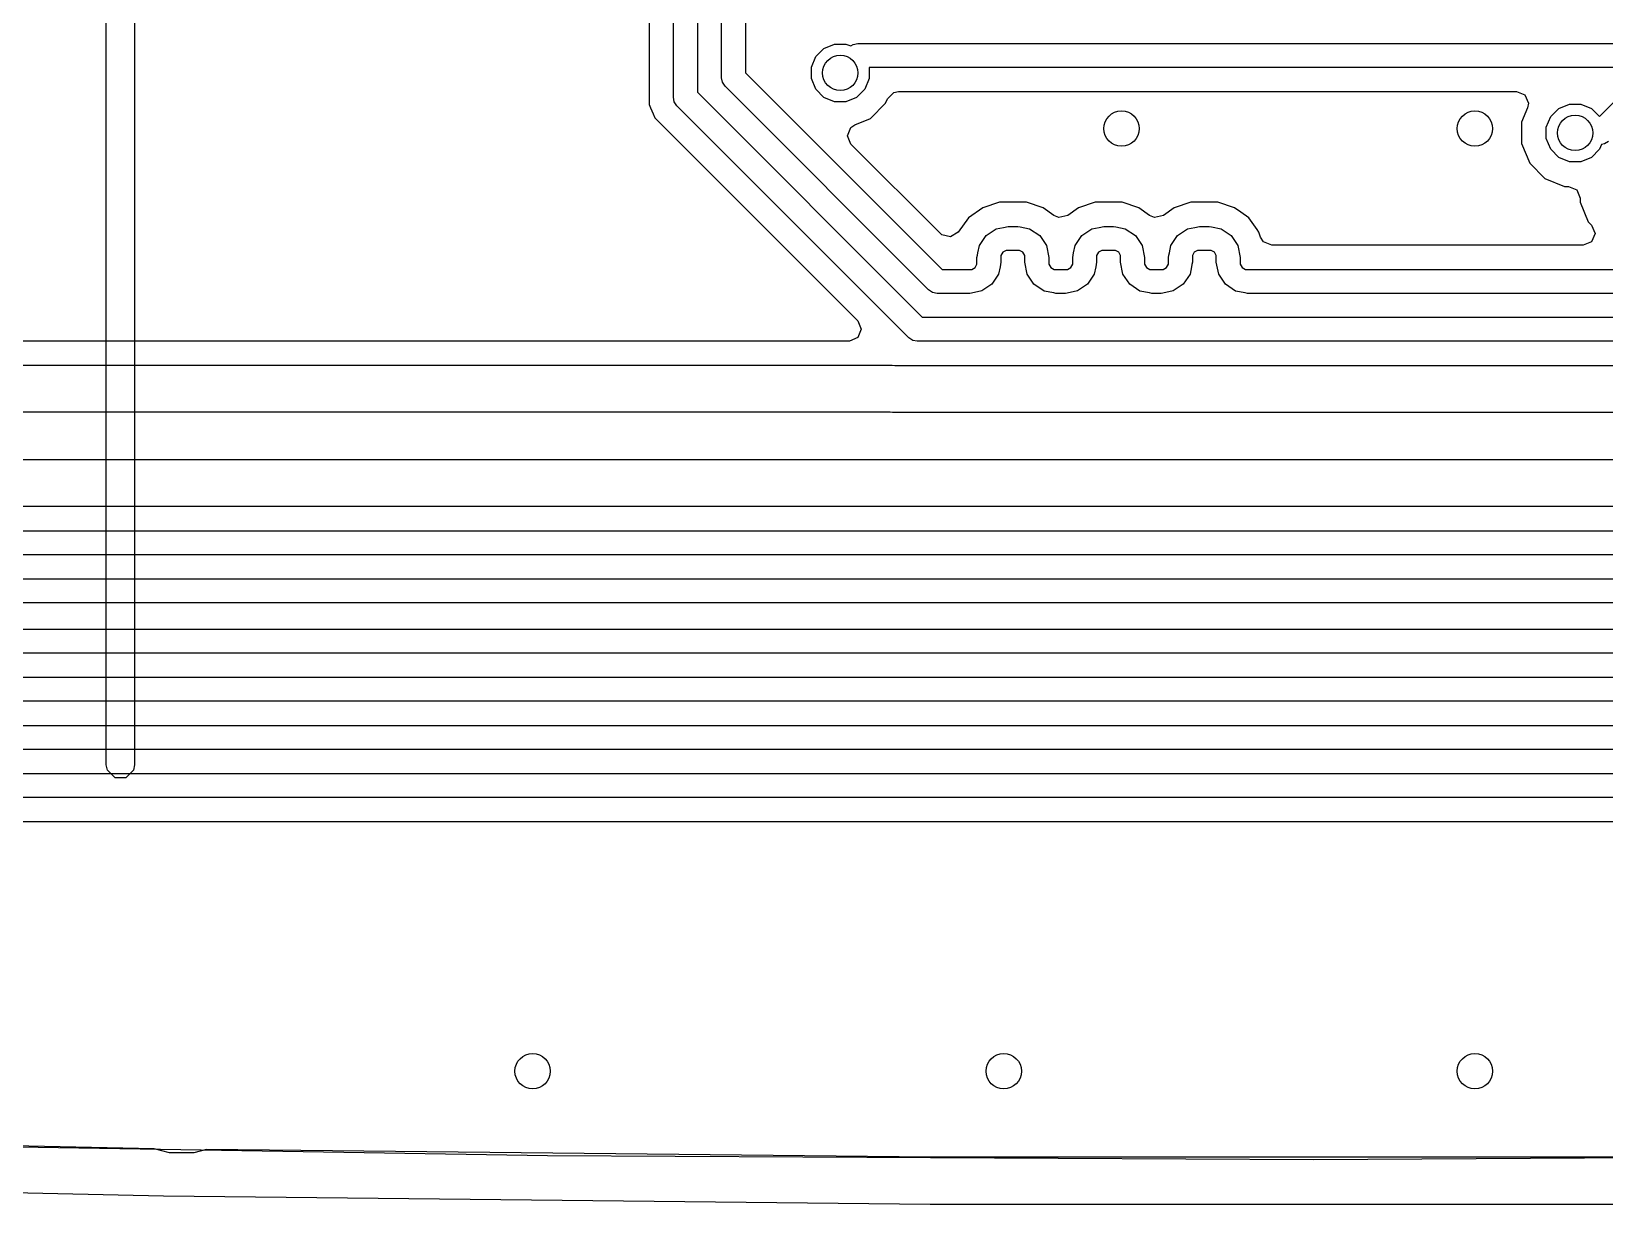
# Model space of a CAD drawing. Extents: x 94.3 to 177.3, y -118.1 to -62.3.
# Drawn here: x 130.37 to 137.05, y -117.57 to -112.59 of the extents above; entities that cross this region are included whole.
import ezdxf

# ---------------------------------------------------------------- set-up
doc = ezdxf.new("R2010")
doc.units = 0
doc.layers.add('BLACK', color=7, linetype='CONTINUOUS')

msp = doc.modelspace()

# ---------------------------------------------------------------- linework, layer by layer
at = {"layer": 'BLACK', "linetype": 'CONTINUOUS'}
for p, q in [((130.69, -115.7), (130.69, -108.44)), ((130.81, -108.5), (130.81, -115.7)), ((133.0976, -112.867084), (133.0976, -111.184443)), ((133.1992, -111.163401), (133.1992, -112.846042)), ((133.3018, -112.783916), (133.3018, -111.162401)), ((133.4034, -111.183443), (133.4034, -112.762874)), ((132.9951, -111.24761), (132.9951, -112.897579)), ((133.736354, -112.659666), (133.781414, -112.641002)), ((133.781414, -112.641002), (133.830186, -112.641002)), ((133.830186, -112.641002), (133.850289, -112.649329)), ((133.850289, -112.649329), (133.860558, -112.642468)), ((133.860558, -112.642468), (133.860559, -112.642468)), ((133.860559, -112.642468), (133.879999, -112.638601)), ((133.879999, -112.638601), (147.728183, -112.638601)), ((133.683202, -112.739214), (133.701866, -112.694154)), ((133.701866, -112.694154), (133.736354, -112.659666)), ((133.305667, -112.803356), (133.3018, -112.783916)), ((133.4034, -112.762874), (134.238126, -113.5976)), ((133.683202, -112.787986), (133.683202, -112.739214)), ((133.701866, -112.833046), (133.683202, -112.787986)), ((133.928398, -112.787986), (133.909734, -112.833046)), ((147.707141, -112.740201), (133.928398, -112.740201)), ((133.928398, -112.740201), (133.928398, -112.787986)), ((133.1992, -112.846042), (134.153958, -113.8008)), ((133.316679, -112.819837), (133.305667, -112.803356)), ((134.181163, -113.684321), (133.316679, -112.819837)), ((133.736354, -112.867534), (133.701866, -112.833046)), ((133.909734, -112.833046), (133.875246, -112.867534)), ((134.006494, -112.873565), (134.033554, -112.846507)), ((134.033554, -112.846507), (134.052688, -112.842701)), ((134.052688, -112.842701), (136.677348, -112.842701)), ((136.677348, -112.842701), (136.712703, -112.857346)), ((136.712703, -112.857346), (136.727348, -112.892701)), ((137.028926, -112.948147), (137.120394, -112.85668)), ((132.9951, -112.897579), (133.001006, -112.911836)), ((133.001006, -112.911836), (133.011519, -112.937216)), ((133.101467, -112.886524), (133.0976, -112.867084)), ((133.112479, -112.903005), (133.101467, -112.886524)), ((134.096995, -113.887521), (133.112479, -112.903005)), ((133.781414, -112.886198), (133.736354, -112.867534)), ((133.830186, -112.886198), (133.781414, -112.886198)), ((133.875246, -112.867534), (133.830186, -112.886198)), ((133.934668, -112.956465), (133.998665, -112.892468)), ((133.998665, -112.892468), (134.006494, -112.873565)), ((136.723542, -112.911831), (136.69819, -112.973038)), ((136.727348, -112.892701), (136.723542, -112.911831)), ((136.821756, -112.948845), (136.856244, -112.914357)), ((136.856244, -112.914357), (136.901304, -112.895693)), ((136.901304, -112.895693), (136.950076, -112.895693)), ((136.950076, -112.895693), (136.995136, -112.914357)), ((136.995136, -112.914357), (137.028926, -112.948147)), ((133.011519, -112.937216), (133.018439, -112.953922)), ((133.018439, -112.953922), (133.018442, -112.953925)), ((133.018442, -112.953925), (133.880662, -113.816145)), ((133.851307, -112.995114), (133.867525, -112.984276)), ((133.867525, -112.984276), (133.934668, -112.956465)), ((136.69819, -112.973038), (136.69819, -113.063544)), ((136.803092, -112.993905), (136.821756, -112.948845)), ((133.836662, -113.030469), (133.851307, -112.995114)), ((133.851307, -113.065824), (133.836662, -113.030469)), ((136.803092, -113.042677), (136.803092, -112.993905)), ((136.821756, -113.087737), (136.803092, -113.042677)), ((137.066546, -113.054212), (137.050065, -113.065224)), ((134.230967, -113.445484), (133.851307, -113.065824)), ((136.69819, -113.063544), (136.732825, -113.147159)), ((136.856244, -113.122225), (136.821756, -113.087737)), ((136.901304, -113.140889), (136.856244, -113.122225)), ((136.995136, -113.122225), (136.950076, -113.140889)), ((137.029624, -113.087737), (136.995136, -113.122225)), ((137.03795, -113.067633), (137.029624, -113.087737)), ((137.050065, -113.065224), (137.03795, -113.067633)), ((136.732825, -113.147159), (136.796822, -113.211156)), ((136.950076, -113.140889), (136.901304, -113.140889)), ((136.796822, -113.211156), (136.880437, -113.245791)), ((136.880437, -113.245791), (136.89681, -113.245791)), ((136.89681, -113.245791), (136.932165, -113.260436)), ((134.481331, -113.312734), (134.410653, -113.335674)), ((134.482913, -113.312735), (134.481331, -113.312734)), ((134.482936, -113.312732), (134.482913, -113.312735)), ((134.482942, -113.312735), (134.482936, -113.312732)), ((134.487863, -113.312732), (134.482942, -113.312735)), ((134.487935, -113.312704), (134.487863, -113.312732)), ((134.559008, -113.312704), (134.487935, -113.312704)), ((134.596168, -113.31269), (134.559008, -113.312703)), ((134.559008, -113.312703), (134.559008, -113.312704)), ((134.596169, -113.31269), (134.596168, -113.31269)), ((134.59617, -113.31269), (134.596169, -113.31269)), ((134.596173, -113.312691), (134.59617, -113.31269)), ((134.666857, -113.33563), (134.596173, -113.312691)), ((134.88773, -113.312734), (134.817066, -113.335667)), ((134.889213, -113.312735), (134.88773, -113.312734)), ((134.889243, -113.312732), (134.889213, -113.312735)), ((134.889251, -113.312735), (134.889243, -113.312732)), ((134.894234, -113.312732), (134.889251, -113.312735)), ((134.894335, -113.312691), (134.894234, -113.312732)), ((134.965408, -113.312691), (134.894335, -113.312691)), ((134.965417, -113.31269), (134.965408, -113.312691)), ((135.002566, -113.312677), (134.965417, -113.31269)), ((135.002567, -113.312677), (135.002566, -113.312677)), ((135.073257, -113.335615), (135.002567, -113.312677)), ((135.29413, -113.312734), (135.223466, -113.335667)), ((135.295613, -113.312735), (135.29413, -113.312734)), ((135.295643, -113.312732), (135.295613, -113.312735)), ((135.295651, -113.312735), (135.295643, -113.312732)), ((135.300634, -113.312732), (135.295651, -113.312735)), ((135.300735, -113.312691), (135.300634, -113.312732)), ((135.371808, -113.312691), (135.300735, -113.312691)), ((135.371817, -113.31269), (135.371808, -113.312691)), ((135.408966, -113.312677), (135.371817, -113.31269)), ((135.408967, -113.312677), (135.408966, -113.312677)), ((135.479657, -113.335615), (135.408967, -113.312677)), ((136.932165, -113.260436), (136.94681, -113.295791)), ((136.94681, -113.295791), (136.94681, -113.312164)), ((136.94681, -113.312164), (136.981445, -113.395779)), ((134.350526, -113.379332), (134.306765, -113.43953)), ((134.410653, -113.335674), (134.350526, -113.379332)), ((134.666859, -113.335631), (134.666857, -113.33563)), ((134.666861, -113.335632), (134.666859, -113.335631)), ((134.666862, -113.335633), (134.666861, -113.335632)), ((134.666864, -113.335634), (134.666862, -113.335633)), ((134.712609, -113.368847), (134.666864, -113.335634)), ((134.734145, -113.377769), (134.712609, -113.368847)), ((134.771359, -113.368849), (134.734145, -113.377769)), ((134.81706, -113.33567), (134.771359, -113.368849)), ((134.817066, -113.335667), (134.81706, -113.33567)), ((135.073259, -113.335616), (135.073257, -113.335615)), ((135.119024, -113.36884), (135.073259, -113.335616)), ((135.140558, -113.37776), (135.119024, -113.36884)), ((135.177772, -113.36884), (135.140558, -113.37776)), ((135.223461, -113.33567), (135.177772, -113.36884)), ((135.223466, -113.335667), (135.223461, -113.33567)), ((135.479659, -113.335616), (135.479657, -113.335615)), ((135.506261, -113.354929), (135.479659, -113.335616)), ((135.539798, -113.379276), (135.506261, -113.354929)), ((135.575788, -113.428773), (135.539798, -113.379276)), ((134.236921, -113.450572), (134.230967, -113.445484)), ((134.27413, -113.459516), (134.236921, -113.450572)), ((134.306765, -113.43953), (134.27413, -113.459516)), ((134.396412, -113.496737), (134.42505, -113.4539)), ((134.42505, -113.4539), (134.467903, -113.425284)), ((134.467903, -113.425284), (134.498937, -113.419121)), ((134.498937, -113.419121), (134.498988, -113.419071)), ((134.498988, -113.419071), (134.518428, -113.415204)), ((134.518428, -113.415204), (134.559068, -113.415204)), ((134.559068, -113.415204), (134.56932, -113.417243)), ((134.56932, -113.417243), (134.609609, -113.425242)), ((134.609609, -113.425242), (134.652478, -113.453866)), ((134.652478, -113.453866), (134.681128, -113.496719)), ((134.802818, -113.496723), (134.831458, -113.453892)), ((134.831458, -113.453892), (134.874308, -113.425282)), ((134.874308, -113.425282), (134.905321, -113.419124)), ((134.905321, -113.419124), (134.905388, -113.419058)), ((134.905388, -113.419058), (134.924828, -113.415191)), ((134.924828, -113.415191), (134.965468, -113.415191)), ((134.965468, -113.415191), (134.975221, -113.417131)), ((134.975221, -113.417131), (135.016009, -113.425228)), ((135.016009, -113.425228), (135.05888, -113.45385)), ((135.05888, -113.45385), (135.087534, -113.496699)), ((135.209218, -113.496723), (135.237858, -113.453892)), ((135.237858, -113.453892), (135.280708, -113.425282)), ((135.280708, -113.425282), (135.311721, -113.419124)), ((135.311721, -113.419124), (135.311788, -113.419058)), ((135.311788, -113.419058), (135.331228, -113.415191)), ((135.331228, -113.415191), (135.371868, -113.415191)), ((135.371868, -113.415191), (135.381621, -113.417131)), ((135.381621, -113.417131), (135.422409, -113.425228)), ((135.422409, -113.425228), (135.46528, -113.45385)), ((135.46528, -113.45385), (135.493934, -113.496699)), ((135.583505, -113.439385), (135.575788, -113.428773)), ((135.590396, -113.460568), (135.583504, -113.439385)), ((135.583504, -113.439385), (135.583505, -113.439385)), ((136.981445, -113.395779), (136.981448, -113.395782)), ((136.981448, -113.395782), (136.995411, -113.409745)), ((136.995411, -113.409745), (137.010056, -113.4451)), ((137.010056, -113.4451), (136.995411, -113.480455)), ((134.390217, -113.527841), (134.396412, -113.496737)), ((134.496114, -113.525002), (134.48795, -113.539134)), ((134.51025, -113.516846), (134.496114, -113.525002)), ((134.51841, -113.516848), (134.51025, -113.516846)), ((134.518411, -113.516804), (134.51841, -113.516848)), ((134.518417, -113.516801), (134.518411, -113.516804)), ((134.518428, -113.516804), (134.518417, -113.516801)), ((134.559068, -113.516804), (134.518428, -113.516804)), ((134.55908, -113.516801), (134.559068, -113.516804)), ((134.559088, -113.516804), (134.55908, -113.516801)), ((134.56726, -113.516801), (134.559088, -113.516804)), ((134.581418, -113.524969), (134.56726, -113.516801)), ((134.589594, -113.539122), (134.581418, -113.524969)), ((134.681128, -113.496719), (134.691196, -113.547274)), ((134.796619, -113.527826), (134.802818, -113.496723)), ((134.902516, -113.525), (134.894351, -113.53913)), ((134.916651, -113.516845), (134.902516, -113.525)), ((134.92481, -113.516848), (134.916651, -113.516845)), ((134.924811, -113.516791), (134.92481, -113.516848)), ((134.924817, -113.516788), (134.924811, -113.516791)), ((134.924828, -113.516791), (134.924817, -113.516788)), ((134.965468, -113.516791), (134.924828, -113.516791)), ((134.96548, -113.516788), (134.965468, -113.516791)), ((134.965488, -113.516791), (134.96548, -113.516788)), ((134.973663, -113.516788), (134.965488, -113.516791)), ((134.987826, -113.524958), (134.973663, -113.516788)), ((134.996006, -113.539114), (134.987826, -113.524958)), ((135.087534, -113.496699), (135.097609, -113.547253)), ((135.203019, -113.527826), (135.209218, -113.496723)), ((135.308916, -113.525), (135.300751, -113.53913)), ((135.323051, -113.516845), (135.308916, -113.525)), ((135.33121, -113.516848), (135.323051, -113.516845)), ((135.331211, -113.516791), (135.33121, -113.516848)), ((135.331217, -113.516788), (135.331211, -113.516791)), ((135.331228, -113.516791), (135.331217, -113.516788)), ((135.371868, -113.516791), (135.331228, -113.516791)), ((135.37188, -113.516788), (135.371868, -113.516791)), ((135.371888, -113.516791), (135.37188, -113.516788)), ((135.380063, -113.516788), (135.371888, -113.516791)), ((135.394226, -113.524958), (135.380063, -113.516788)), ((135.402406, -113.539114), (135.394226, -113.524958)), ((135.493934, -113.496699), (135.504009, -113.547253)), ((135.602588, -113.480455), (135.590396, -113.460568)), ((135.637943, -113.4951), (135.602588, -113.480455)), ((136.960056, -113.4951), (135.637943, -113.4951)), ((136.995411, -113.480455), (136.960056, -113.4951)), ((134.364047, -113.597551), (134.378182, -113.589397)), ((134.378182, -113.589397), (134.386346, -113.575267)), ((134.386346, -113.575267), (134.386348, -113.567107)), ((134.386348, -113.547274), (134.388344, -113.53725)), ((134.386349, -113.547277), (134.386348, -113.547274)), ((134.386348, -113.547284), (134.386349, -113.547277)), ((134.386348, -113.567107), (134.386348, -113.547284)), ((134.388344, -113.53725), (134.390215, -113.527844)), ((134.390215, -113.527844), (134.390217, -113.527841)), ((134.484077, -113.586563), (134.477882, -113.617667)), ((134.484081, -113.58656), (134.484077, -113.586563)), ((134.48606, -113.576609), (134.484081, -113.58656)), ((134.487948, -113.567133), (134.48606, -113.576609)), ((134.487948, -113.56712), (134.487946, -113.567128)), ((134.487946, -113.567128), (134.487948, -113.567133)), ((134.48795, -113.539134), (134.487948, -113.547284)), ((134.487948, -113.547284), (134.487948, -113.56712)), ((134.599569, -113.617686), (134.5895, -113.567133)), ((134.5895, -113.567133), (134.589548, -113.567133)), ((134.589548, -113.547284), (134.589595, -113.547043)), ((134.589548, -113.56712), (134.589548, -113.547284)), ((134.589549, -113.567128), (134.589548, -113.56712)), ((134.589548, -113.567133), (134.589549, -113.567128)), ((134.589595, -113.547043), (134.589594, -113.539122)), ((134.691148, -113.56712), (134.6911, -113.56736)), ((134.6911, -113.56736), (134.691102, -113.57528)), ((134.691102, -113.57528), (134.699279, -113.589434)), ((134.691148, -113.547274), (134.691146, -113.547277)), ((134.691146, -113.547277), (134.691148, -113.547284)), ((134.691196, -113.547274), (134.691148, -113.547274)), ((134.691148, -113.547284), (134.691148, -113.56712)), ((134.699279, -113.589434), (134.713438, -113.597603)), ((134.770447, -113.597551), (134.784582, -113.589397)), ((134.784582, -113.589397), (134.792746, -113.575267)), ((134.792746, -113.575267), (134.792748, -113.567107)), ((134.792748, -113.547253), (134.794741, -113.53725)), ((134.79275, -113.547259), (134.792748, -113.547253)), ((134.792748, -113.547271), (134.79275, -113.547259)), ((134.792748, -113.567107), (134.792748, -113.547271)), ((134.794741, -113.53725), (134.796615, -113.527831)), ((134.796615, -113.527831), (134.796619, -113.527826)), ((134.890477, -113.586563), (134.884282, -113.617667)), ((134.890481, -113.58656), (134.890477, -113.586563)), ((134.89246, -113.576609), (134.890481, -113.58656)), ((134.894348, -113.567133), (134.89246, -113.576609)), ((134.894348, -113.56712), (134.894346, -113.567128)), ((134.894346, -113.567128), (134.894348, -113.567133)), ((134.894351, -113.53913), (134.894348, -113.547271)), ((134.894348, -113.547271), (134.894348, -113.56712)), ((135.005969, -113.617686), (134.9959, -113.567133)), ((134.9959, -113.567133), (134.995948, -113.567133)), ((134.995948, -113.547271), (134.996008, -113.546964)), ((134.995948, -113.56712), (134.995948, -113.547271)), ((134.995949, -113.567128), (134.995948, -113.56712)), ((134.995948, -113.567133), (134.995949, -113.567128)), ((134.996008, -113.546964), (134.996006, -113.539114)), ((135.097548, -113.56712), (135.0975, -113.56736)), ((135.0975, -113.56736), (135.097502, -113.57528)), ((135.097502, -113.57528), (135.105679, -113.589434)), ((135.097548, -113.547253), (135.097545, -113.547259)), ((135.097545, -113.547259), (135.097548, -113.547271)), ((135.097609, -113.547253), (135.097548, -113.547253)), ((135.097548, -113.547271), (135.097548, -113.56712)), ((135.105679, -113.589434), (135.119838, -113.597603)), ((135.176847, -113.597551), (135.190982, -113.589397)), ((135.190982, -113.589397), (135.199146, -113.575267)), ((135.199146, -113.575267), (135.199148, -113.567107)), ((135.199148, -113.547253), (135.201141, -113.53725)), ((135.19915, -113.547259), (135.199148, -113.547253)), ((135.199148, -113.547271), (135.19915, -113.547259)), ((135.199148, -113.567107), (135.199148, -113.547271)), ((135.201141, -113.53725), (135.203015, -113.527831)), ((135.203015, -113.527831), (135.203019, -113.527826)), ((135.296877, -113.586563), (135.290682, -113.617667)), ((135.296881, -113.58656), (135.296877, -113.586563)), ((135.29886, -113.576609), (135.296881, -113.58656)), ((135.300748, -113.567133), (135.29886, -113.576609)), ((135.300748, -113.56712), (135.300746, -113.567128)), ((135.300746, -113.567128), (135.300748, -113.567133)), ((135.300751, -113.53913), (135.300748, -113.547271)), ((135.300748, -113.547271), (135.300748, -113.56712)), ((135.412369, -113.617686), (135.4023, -113.567133)), ((135.4023, -113.567133), (135.402348, -113.567133)), ((135.402348, -113.547271), (135.402408, -113.546964)), ((135.402348, -113.56712), (135.402348, -113.547271)), ((135.402349, -113.567128), (135.402348, -113.56712)), ((135.402348, -113.567133), (135.402349, -113.567128)), ((135.402408, -113.546964), (135.402406, -113.539114)), ((135.503948, -113.56712), (135.5039, -113.56736)), ((135.5039, -113.56736), (135.503902, -113.57528)), ((135.503902, -113.57528), (135.512079, -113.589434)), ((135.503948, -113.547253), (135.503945, -113.547259)), ((135.503945, -113.547259), (135.503948, -113.547271)), ((135.504009, -113.547253), (135.503948, -113.547253)), ((135.503948, -113.547271), (135.503948, -113.56712)), ((135.512079, -113.589434), (135.526238, -113.597603)), ((134.238126, -113.5976), (134.355868, -113.5976)), ((134.355868, -113.5976), (134.35588, -113.597602)), ((134.35588, -113.597602), (134.355888, -113.5976)), ((134.355888, -113.5976), (134.355888, -113.597548)), ((134.355888, -113.597548), (134.364047, -113.597551)), ((134.477882, -113.617667), (134.449242, -113.660502)), ((134.628219, -113.660536), (134.599569, -113.617686)), ((134.713438, -113.597603), (134.721611, -113.5976)), ((134.721611, -113.5976), (134.721617, -113.597602)), ((134.721617, -113.597602), (134.721628, -113.5976)), ((134.721628, -113.5976), (134.762268, -113.5976)), ((134.762268, -113.5976), (134.76228, -113.597602)), ((134.76228, -113.597602), (134.762288, -113.5976)), ((134.762288, -113.5976), (134.762288, -113.597548)), ((134.762288, -113.597548), (134.770447, -113.597551)), ((134.884282, -113.617667), (134.855642, -113.660502)), ((135.034619, -113.660536), (135.005969, -113.617686)), ((135.119838, -113.597603), (135.128011, -113.5976)), ((135.128011, -113.5976), (135.128017, -113.597602)), ((135.128017, -113.597602), (135.128028, -113.5976)), ((135.128028, -113.5976), (135.168668, -113.5976)), ((135.168668, -113.5976), (135.16868, -113.597602)), ((135.16868, -113.597602), (135.168688, -113.5976)), ((135.168688, -113.5976), (135.168688, -113.597548)), ((135.168688, -113.597548), (135.176847, -113.597551)), ((135.290682, -113.617667), (135.262042, -113.660502)), ((135.441019, -113.660536), (135.412369, -113.617686)), ((135.526238, -113.597603), (135.534411, -113.5976)), ((135.534411, -113.5976), (135.534417, -113.597602)), ((135.534417, -113.597602), (135.534428, -113.5976)), ((135.534428, -113.5976), (135.575068, -113.5976)), ((135.575068, -113.5976), (136.497963, -113.5976)), ((136.497963, -113.5976), (137.336874, -113.5976)), ((134.197644, -113.695333), (134.181163, -113.684321)), ((134.217084, -113.6992), (134.197644, -113.695333)), ((134.355848, -113.6992), (134.217084, -113.6992)), ((134.355868, -113.6992), (134.355848, -113.6992)), ((134.375308, -113.695333), (134.355868, -113.6992)), ((134.375368, -113.695272), (134.375308, -113.695333)), ((134.406389, -113.689114), (134.375368, -113.695272)), ((134.449242, -113.660502), (134.406389, -113.689114)), ((134.671087, -113.689161), (134.628219, -113.660536)), ((134.712138, -113.697312), (134.671087, -113.689161)), ((134.721628, -113.6992), (134.712138, -113.697312)), ((134.721645, -113.6992), (134.721628, -113.6992)), ((134.762248, -113.6992), (134.721645, -113.6992)), ((134.762268, -113.6992), (134.762248, -113.6992)), ((134.781708, -113.695333), (134.762268, -113.6992)), ((134.781768, -113.695272), (134.781708, -113.695333)), ((134.812789, -113.689114), (134.781768, -113.695272)), ((134.855642, -113.660502), (134.812789, -113.689114)), ((135.077487, -113.689161), (135.034619, -113.660536)), ((135.118538, -113.697312), (135.077487, -113.689161)), ((135.128028, -113.6992), (135.118538, -113.697312)), ((135.128045, -113.6992), (135.128028, -113.6992)), ((135.168648, -113.6992), (135.128045, -113.6992)), ((135.168668, -113.6992), (135.168648, -113.6992)), ((135.188108, -113.695333), (135.168668, -113.6992)), ((135.188168, -113.695272), (135.188108, -113.695333)), ((135.219189, -113.689114), (135.188168, -113.695272)), ((135.262042, -113.660502), (135.219189, -113.689114)), ((135.483887, -113.689161), (135.441019, -113.660536)), ((135.524938, -113.697312), (135.483887, -113.689161)), ((135.534428, -113.6992), (135.524938, -113.697312)), ((135.534445, -113.6992), (135.534428, -113.6992)), ((135.575068, -113.6992), (135.534445, -113.6992)), ((136.497963, -113.6992), (135.575068, -113.6992)), ((137.357916, -113.6992), (136.497963, -113.6992)), ((133.880662, -113.816145), (133.895307, -113.8515)), ((133.895307, -113.8515), (133.880662, -113.886855)), ((134.153958, -113.8008), (137.421042, -113.8008)), ((133.845307, -113.9015), (127.347875, -113.9015)), ((133.880662, -113.886855), (133.845307, -113.9015)), ((134.113476, -113.898533), (134.096995, -113.887521)), ((134.132916, -113.9024), (134.113476, -113.898533)), ((137.442084, -113.9024), (134.132916, -113.9024)), ((127.388156, -114.004), (134.026954, -114.004)), ((134.026954, -114.004), (134.03711, -114.005)), ((134.03711, -114.005), (137.53789, -114.005)), ((134.017798, -114.204), (127.429578, -114.204)), ((134.027954, -114.205), (134.017798, -114.204)), ((137.547046, -114.205), (134.027954, -114.205)), ((127.553844, -114.404), (137.762422, -114.404)), ((137.803844, -114.604), (127.595266, -114.604)), ((127.658806, -114.7066), (137.887764, -114.7066)), ((137.908806, -114.8082), (127.679848, -114.8082)), ((127.743388, -114.9108), (138.000601, -114.9108)), ((137.982379, -115.0124), (127.76443, -115.0124)), ((127.81877, -115.1242), (138.095359, -115.1242)), ((138.116401, -115.2258), (127.839812, -115.2258)), ((127.903352, -115.3284), (138.179941, -115.3284)), ((138.200983, -115.43), (127.924394, -115.43)), ((127.9916, -115.5326), (138.295558, -115.5326)), ((138.3166, -115.6342), (128.012642, -115.6342)), ((130.694567, -115.722961), (130.69, -115.7)), ((130.727039, -115.755433), (130.694567, -115.722961)), ((130.805433, -115.722961), (130.772961, -115.755433)), ((130.81, -115.7), (130.805433, -115.722961)), ((128.076182, -115.7368), (138.38014, -115.7368)), ((130.772961, -115.755433), (130.727039, -115.755433)), ((138.401182, -115.8384), (128.097224, -115.8384)), ((128.160391, -115.9409), (138.431673, -115.9409)), ((130.893302, -117.329298), (127.685191, -117.259783)), ((129.310623, -117.304361), (132.562785, -117.35711)), ((130.95779, -117.346578), (130.893302, -117.329298)), ((131.11598, -117.33217), (131.06221, -117.346578)), ((134.188778, -117.365269), (131.11598, -117.33217)), ((131.06221, -117.346578), (130.95779, -117.346578)), ((132.562785, -117.35711), (135.815329, -117.374427)), ((134.189323, -117.365272), (134.188778, -117.365269)), ((137.44132, -117.364872), (134.189323, -117.365272)), ((135.815329, -117.374427), (139.067869, -117.356308)), ((130.93346, -117.530714), (127.679504, -117.460204)), ((134.187992, -117.56577), (130.93346, -117.530714)), ((137.442713, -117.565369), (134.187992, -117.56577))]:
    msp.add_line(p, q, dxfattribs=at)
at = {"layer": 'BLACK'}
for centre in [(133.8058, -112.7636), (135, -113), (136.5, -113), (136.92569, -113.018291), (132.5, -117), (134.5, -117), (136.5, -117)]:
    msp.add_circle(centre, 0.075, dxfattribs=at)

doc.saveas('drawing.dxf')
